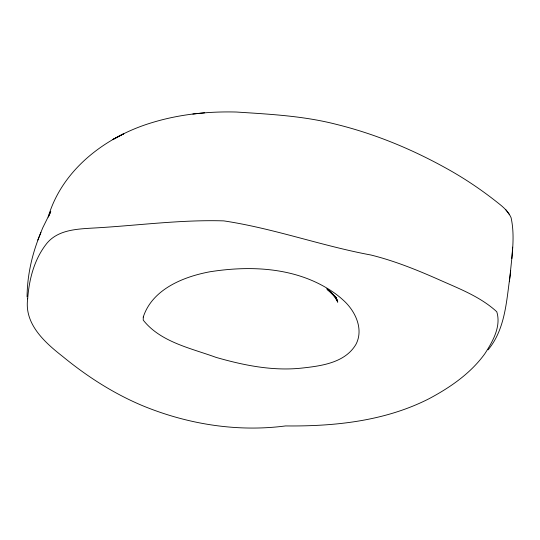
<?xml version="1.0" encoding="UTF-8"?>
<svg xmlns="http://www.w3.org/2000/svg" width="540" height="540" viewBox="0 0 540 540"><rect width="100%" height="100%" fill="white"/><g stroke="black" fill="none" stroke-linecap="round" stroke-linejoin="round"><path stroke-width="0.81" d="M27.081 296.933C27.209 274.833 32.339 252.875 40.912 232.565M488.093 349.826C505.211 329.218 506.405 301.523 510.01 276.203C511.731 256.858 515.282 236.945 511.09 217.701C508.525 211.687 503.442 207.178 498.386 203.243C482.099 190.228 464.771 178.524 446.519 168.44C411.871 149.155 374.922 133.88 336.393 124.369C303.73 115.918 269.885 114.217 236.378 112.03C208.062 111.301 179.469 114.257 152.314 122.546C106.049 136.323 62.181 169.29 48.155 217.148M511.846 258.64L512.663 247.158M509.375 281.779L510.705 270.446M37.787 240.071L42.707 227.894L50.753 211.613L48.607 216.52M192.847 114.035L204.572 112.847M327.281 289.447L330.5 291.998L327.308 289.291M326.673 288.752L336.346 298.31L332.728 294.077L337.574 300.733L334.584 295.839M336.346 298.31L330.71 291.829L334.274 295.94M505.555 209.385L509.551 214.785M334.996 296.534L337.723 302.036L335.549 296.939M337.723 302.036L335.435 296.629L336.123 298.573L335.678 296.953M335.799 297.446L336.629 300.483L335.86 297.621M143.262 317.061L143.242 320.132C160.583 342.158 190.897 348.185 216.041 357.379C243.533 365.276 272.241 371.122 300.962 368.179C320.672 366.039 345.067 363.116 356.036 344.203C363.967 328.766 355.037 310.534 343.069 300.004A77.551 34.25 16.3 0 0 331.817 291.222C296.143 267.408 251.066 265.268 209.891 271.782C183.398 276.709 152.253 289.251 143.262 317.061M27.668 298.856C24.145 323.959 44.746 342.434 62.573 356.38C86.812 376.312 113.481 393.491 142.472 405.655C187.414 424.204 237.202 432.263 285.572 425.932C334.435 426.458 384.899 421.22 429.023 398.729C450.124 387.504 470.509 373.491 484.704 353.923C492.588 341.813 501.397 326.531 496.766 311.742C480.182 296.514 458.71 288.515 438.473 279.45C416.522 269.757 394.173 260.732 370.825 254.995C321.287 245.794 273.618 228.339 223.776 220.88C179.705 219.55 135.918 225.794 91.989 228.123C76.248 229.082 58.246 230.026 47.183 242.939C34.432 258.606 29.099 279.031 27.668 298.856M123.734 133.765L113.083 139.381L123.734 133.765"/></g></svg>
